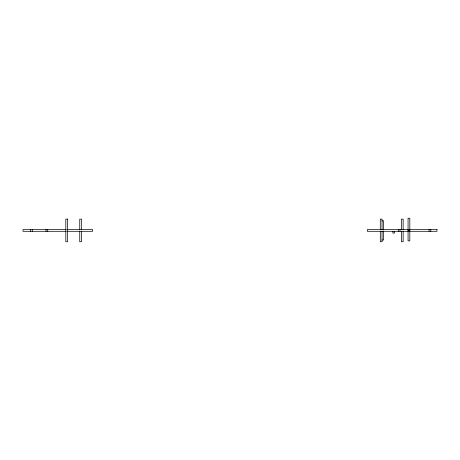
<?xml version="1.0" encoding="UTF-8"?>
<svg xmlns="http://www.w3.org/2000/svg" width="460" height="460" viewBox="0 0 460 460"><rect width="100%" height="100%" fill="white"/><g stroke="black" fill="none" stroke-linecap="round" stroke-linejoin="round"><path stroke-width="0.69" d="M381.903 220.863L383.64 220.863L383.64 230.08M66.28 229.563L23 229.563L23 231.305L66.234 231.305M67.551 229.563L92.627 229.563L92.627 231.305L67.551 231.305M408.066 230.437L409.808 230.437M381.903 240.011L383.64 240.011L383.64 231.305M430.819 229.563L430.819 231.305M429.082 229.563L429.082 231.305M409.808 230.724L409.808 218.253L408.066 218.253L408.066 230.724M409.808 230.977L409.808 240.879L408.066 240.879L408.066 230.977M403.15 229.73L403.15 219.121L401.407 219.121L401.407 229.73M403.15 231.144L403.15 241.747L401.407 241.747L401.407 231.144M399.999 229.563L399.999 231.305M398.256 229.563L398.256 231.305M394.611 231.305L394.611 233.047L392.874 233.047L392.874 231.305M382.053 229.73L382.053 219.121L380.311 219.121L380.311 229.73M382.053 231.144L382.053 241.747L380.311 241.747L380.311 231.144M81.489 229.73L81.489 219.121L79.747 219.121L79.747 229.73M81.489 231.144L81.489 241.747L79.747 241.747L79.747 231.144M47.742 229.563L47.742 231.305M46.006 229.563L46.006 231.305M32.258 229.563L32.258 231.305M30.515 229.563L30.515 231.305M67.551 219.121L65.809 219.121L65.809 241.747L67.551 241.747L67.551 219.121M437 229.563L367.373 229.563L367.373 231.305L437 231.305L437 229.563"/></g></svg>
